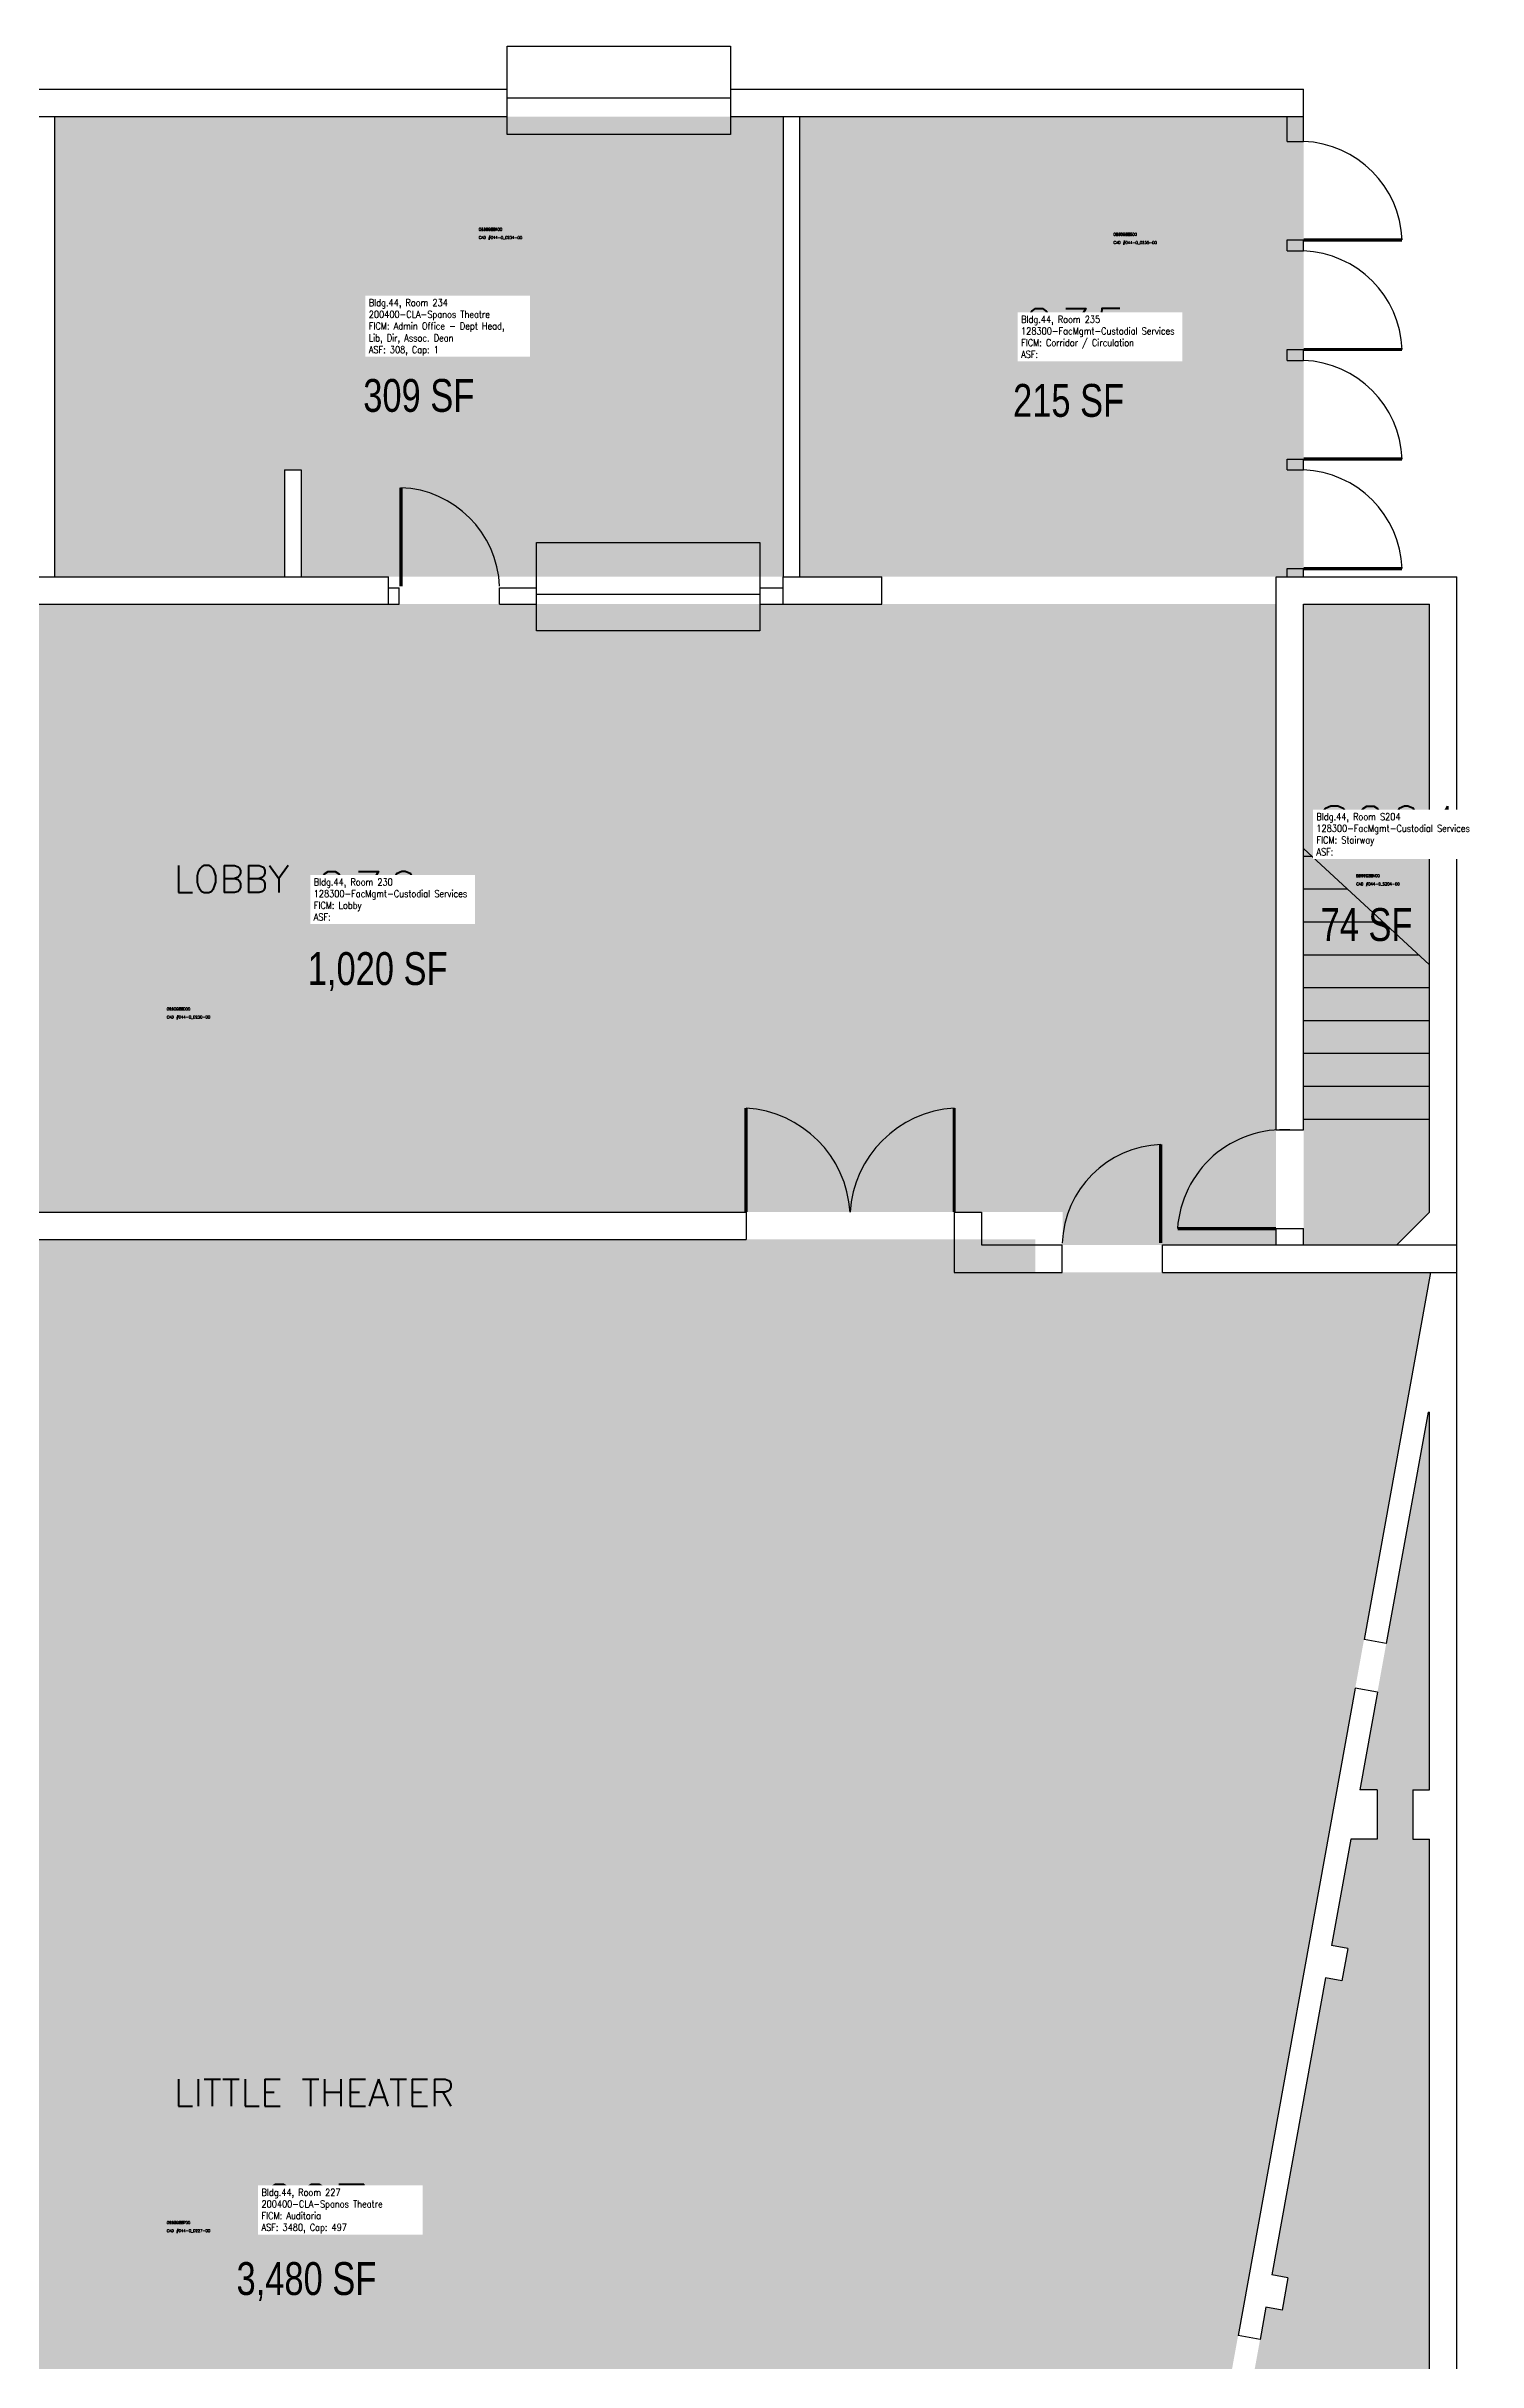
# Model space of a CAD drawing. Header units: inches. Extents: x 0 to 2697, y 0 to 3468.
# Drawn here: x 2016 to 2539, y 2622 to 3468 of the extents above; entities that cross this region are included whole.
import ezdxf
from ezdxf.enums import TextEntityAlignment as Align

# ---------------------------------------------------------------- set-up
doc = ezdxf.new("R2010")
doc.units = ezdxf.units.IN
doc.header["$LTSCALE"] = 10
doc.header["$MEASUREMENT"] = 0
for name, color, linetype in [('A-DOOR', 2, 'CONTINUOUS'), ('A-FLOR', 3, 'CONTINUOUS'), ('A-GLAZ', 1, 'CONTINUOUS'), ('A-GLAZ-SILL', 2, 'CONTINUOUS'), ('A-IDEN-CNUM', 7, 'CONTINUOUS'), ('A-IDEN-RNUM', 7, 'CONTINUOUS'), ('A-IDEN-SNUM', 4, 'CONTINUOUS'), ('A-IDEN-TEXT', 4, 'CONTINUOUS'), ('A-IDEN-VNUM', 4, 'CONTINUOUS'), ('A-WALL', 5, 'CONTINUOUS'), ('AREA-TEXT', 3, 'CONTINUOUS'), ('Rooms-Category-Color', 7, 'CONTINUOUS'), ('Rooms-College-Color', 7, 'CONTINUOUS'), ('Rooms-Department-Color', 7, 'CONTINUOUS'), ('Rooms-Division-Color', 7, 'CONTINUOUS'), ('Rooms-Information', 7, 'CONTINUOUS')]:
    doc.layers.add(name, color=color, linetype=linetype)
doc.styles.add('AREA', font='arial.ttf', dxfattribs={"width": 0.75, "height": 24})
doc.styles.add('ROOMFNUMBER', font='SIMPLEX', dxfattribs={"height": 0.83})
doc.styles.add('ROOMSNUMBER', font='txt.shx', dxfattribs={"height": 0.08333})
doc.styles.add('ROOMVNUMBER', font='simplex.shx', dxfattribs={"width": 0.85})

msp = doc.modelspace()

# ---------------------------------------------------------------- hatches: boundary and pattern name
at = {"layer": 'Rooms-Category-Color', "true_color": 0xfa9ba3}
msp.add_hatch(color=241, dxfattribs=at).paths.add_polyline_path([(2019.16, 3442.04), (2019.16, 3274), (2103.16, 3274), (2103.16, 3313), (2109.16, 3313), (2109.16, 3274), (2285.11, 3274), (2285.11, 3442.04)])
at = {"layer": 'Rooms-Category-Color', "true_color": 0xadadad}
for points in [[(2291.11, 3442.04), (2291.11, 3274), (2321.11, 3274), (2465.11, 3274), (2475.11, 3274), (2475.11, 3442.04)], [(2377.15, 3042), (2387.15, 3042), (2387.15, 3030), (2465.11, 3030), (2465.11, 3264), (1791.16, 3264), (1791.16, 3363), (1725.16, 3363), (1725.16, 3264), (1699.16, 3264), (1699.16, 3204), (1829.16, 3204), (1829.16, 3171.99), (1895.16, 3171.99), (1895.16, 3204), (1901.16, 3204), (1901.16, 3042), (1903.16, 3042)], [(2475.11, 3030), (2509.12, 3030), (2521.12, 3042), (2521.12, 3264), (2475.11, 3264)]]:
    msp.add_hatch(color=253, dxfattribs=at).paths.add_polyline_path(points)
at = {"layer": 'Rooms-Category-Color', "true_color": 0xffe090}
h = msp.add_hatch(color=41, dxfattribs=at)
edge = h.paths.add_edge_path()
edge.add_line((1812.71, 2401.22), (1835.88, 2273.16))
edge.add_arc((2111.11, 1451), 867, 71.4907, 108.5093, ccw=False)
edge.add_line((2386.35, 2273.16), (2409.52, 2401.22))
edge.add_line((2409.52, 2401.22), (2451.23, 2631.8))
edge.add_line((2451.23, 2631.8), (2493.99, 2868.21))
edge.add_line((2493.99, 2868.21), (2521.44, 3020))
edge.add_line((2521.44, 3020), (2377.15, 3020))
edge.add_line((2377.15, 3020), (2377.15, 3032))
edge.add_line((2377.15, 3032), (1903.16, 3032))
edge.add_line((1903.16, 3032), (1903.16, 3020))
edge.add_line((1903.16, 3020), (1700.78, 3020))
edge.add_line((1700.78, 3020), (1725.04, 2885.92))
edge.add_line((1725.04, 2885.92), (1771, 2631.8))
edge.add_line((1771, 2631.8), (1812.71, 2401.22))
msp.add_hatch(color=41, dxfattribs=at).paths.add_polyline_path([(2456.9, 2591), (2456.9, 2573), (2448.86, 2573), (2421.74, 2423.39), (2427.65, 2422.33), (2425.51, 2410.52), (2419.6, 2411.59), (2417.46, 2399.78), (2414.26, 2382.07), (2414.25, 2382.07), (2408.62, 2351), (2416.66, 2351), (2416.66, 2339), (2515.03, 2339), (2515.03, 2351), (2521.12, 2351), (2521.12, 2573), (2515.03, 2573), (2515.03, 2591), (2521.12, 2591), (2521.12, 2813), (2515.03, 2813), (2515.03, 2831), (2521.12, 2831), (2521.12, 2969), (2520.63, 2969), (2505.31, 2884.45), (2502.1, 2866.74), (2495.62, 2831), (2502.03, 2831), (2502.03, 2813), (2492.36, 2813), (2485.33, 2774.21), (2491.23, 2773.14), (2489.09, 2761.33), (2483.19, 2762.4), (2463.53, 2653.97), (2469.44, 2652.9), (2467.3, 2641.09), (2461.39, 2642.16), (2459.25, 2630.35), (2456.04, 2612.64), (2452.12, 2591)])
at = {"layer": 'Rooms-College-Color', "true_color": 0xb2d6e9}
for points in [[(2019.16, 3442.04), (2019.16, 3274), (2103.16, 3274), (2103.16, 3313), (2109.16, 3313), (2109.16, 3274), (2285.11, 3274), (2285.11, 3442.04)], [(2456.9, 2591), (2456.9, 2573), (2448.86, 2573), (2421.74, 2423.39), (2427.65, 2422.33), (2425.51, 2410.52), (2419.6, 2411.59), (2417.46, 2399.78), (2414.26, 2382.07), (2414.25, 2382.07), (2408.62, 2351), (2416.66, 2351), (2416.66, 2339), (2515.03, 2339), (2515.03, 2351), (2521.12, 2351), (2521.12, 2573), (2515.03, 2573), (2515.03, 2591), (2521.12, 2591), (2521.12, 2813), (2515.03, 2813), (2515.03, 2831), (2521.12, 2831), (2521.12, 2969), (2520.63, 2969), (2505.31, 2884.45), (2502.1, 2866.74), (2495.62, 2831), (2502.03, 2831), (2502.03, 2813), (2492.36, 2813), (2485.33, 2774.21), (2491.23, 2773.14), (2489.09, 2761.33), (2483.19, 2762.4), (2463.53, 2653.97), (2469.44, 2652.9), (2467.3, 2641.09), (2461.39, 2642.16), (2459.25, 2630.35), (2456.04, 2612.64), (2452.12, 2591)]]:
    msp.add_hatch(color=254, dxfattribs=at).paths.add_polyline_path(points)
at = {"layer": 'Rooms-College-Color', "true_color": 0xadadad}
for points in [[(2291.11, 3442.04), (2291.11, 3274), (2321.11, 3274), (2465.11, 3274), (2475.11, 3274), (2475.11, 3442.04)], [(2377.15, 3042), (2387.15, 3042), (2387.15, 3030), (2465.11, 3030), (2465.11, 3264), (1791.16, 3264), (1791.16, 3363), (1725.16, 3363), (1725.16, 3264), (1699.16, 3264), (1699.16, 3204), (1829.16, 3204), (1829.16, 3171.99), (1895.16, 3171.99), (1895.16, 3204), (1901.16, 3204), (1901.16, 3042), (1903.16, 3042)], [(2475.11, 3030), (2509.12, 3030), (2521.12, 3042), (2521.12, 3264), (2475.11, 3264)]]:
    msp.add_hatch(color=253, dxfattribs=at).paths.add_polyline_path(points)
at = {"layer": 'Rooms-College-Color', "true_color": 0xb2d6e9}
h = msp.add_hatch(color=254, dxfattribs=at)
edge = h.paths.add_edge_path()
edge.add_line((1812.71, 2401.22), (1835.88, 2273.16))
edge.add_arc((2111.11, 1451), 867, 71.4907, 108.5093, ccw=False)
edge.add_line((2386.35, 2273.16), (2409.52, 2401.22))
edge.add_line((2409.52, 2401.22), (2451.23, 2631.8))
edge.add_line((2451.23, 2631.8), (2493.99, 2868.21))
edge.add_line((2493.99, 2868.21), (2521.44, 3020))
edge.add_line((2521.44, 3020), (2377.15, 3020))
edge.add_line((2377.15, 3020), (2377.15, 3032))
edge.add_line((2377.15, 3032), (1903.16, 3032))
edge.add_line((1903.16, 3032), (1903.16, 3020))
edge.add_line((1903.16, 3020), (1700.78, 3020))
edge.add_line((1700.78, 3020), (1725.04, 2885.92))
edge.add_line((1725.04, 2885.92), (1771, 2631.8))
edge.add_line((1771, 2631.8), (1812.71, 2401.22))
at = {"layer": 'Rooms-Department-Color', "true_color": 0xb2d6e9}
for points in [[(2019.16, 3442.04), (2019.16, 3274), (2103.16, 3274), (2103.16, 3313), (2109.16, 3313), (2109.16, 3274), (2285.11, 3274), (2285.11, 3442.04)], [(2456.9, 2591), (2456.9, 2573), (2448.86, 2573), (2421.74, 2423.39), (2427.65, 2422.33), (2425.51, 2410.52), (2419.6, 2411.59), (2417.46, 2399.78), (2414.26, 2382.07), (2414.25, 2382.07), (2408.62, 2351), (2416.66, 2351), (2416.66, 2339), (2515.03, 2339), (2515.03, 2351), (2521.12, 2351), (2521.12, 2573), (2515.03, 2573), (2515.03, 2591), (2521.12, 2591), (2521.12, 2813), (2515.03, 2813), (2515.03, 2831), (2521.12, 2831), (2521.12, 2969), (2520.63, 2969), (2505.31, 2884.45), (2502.1, 2866.74), (2495.62, 2831), (2502.03, 2831), (2502.03, 2813), (2492.36, 2813), (2485.33, 2774.21), (2491.23, 2773.14), (2489.09, 2761.33), (2483.19, 2762.4), (2463.53, 2653.97), (2469.44, 2652.9), (2467.3, 2641.09), (2461.39, 2642.16), (2459.25, 2630.35), (2456.04, 2612.64), (2452.12, 2591)]]:
    msp.add_hatch(color=254, dxfattribs=at).paths.add_polyline_path(points)
at = {"layer": 'Rooms-Department-Color', "true_color": 0xacacac}
for points in [[(2291.11, 3442.04), (2291.11, 3274), (2321.11, 3274), (2465.11, 3274), (2475.11, 3274), (2475.11, 3442.04)], [(2377.15, 3042), (2387.15, 3042), (2387.15, 3030), (2465.11, 3030), (2465.11, 3264), (1791.16, 3264), (1791.16, 3363), (1725.16, 3363), (1725.16, 3264), (1699.16, 3264), (1699.16, 3204), (1829.16, 3204), (1829.16, 3171.99), (1895.16, 3171.99), (1895.16, 3204), (1901.16, 3204), (1901.16, 3042), (1903.16, 3042)], [(2475.11, 3030), (2509.12, 3030), (2521.12, 3042), (2521.12, 3264), (2475.11, 3264)]]:
    msp.add_hatch(color=253, dxfattribs=at).paths.add_polyline_path(points)
at = {"layer": 'Rooms-Department-Color', "true_color": 0xb2d6e9}
h = msp.add_hatch(color=254, dxfattribs=at)
edge = h.paths.add_edge_path()
edge.add_line((1812.71, 2401.22), (1835.88, 2273.16))
edge.add_arc((2111.11, 1451), 867, 71.4907, 108.5093, ccw=False)
edge.add_line((2386.35, 2273.16), (2409.52, 2401.22))
edge.add_line((2409.52, 2401.22), (2451.23, 2631.8))
edge.add_line((2451.23, 2631.8), (2493.99, 2868.21))
edge.add_line((2493.99, 2868.21), (2521.44, 3020))
edge.add_line((2521.44, 3020), (2377.15, 3020))
edge.add_line((2377.15, 3020), (2377.15, 3032))
edge.add_line((2377.15, 3032), (1903.16, 3032))
edge.add_line((1903.16, 3032), (1903.16, 3020))
edge.add_line((1903.16, 3020), (1700.78, 3020))
edge.add_line((1700.78, 3020), (1725.04, 2885.92))
edge.add_line((1725.04, 2885.92), (1771, 2631.8))
edge.add_line((1771, 2631.8), (1812.71, 2401.22))
at = {"layer": 'Rooms-Division-Color', "true_color": 0xb2d6e9}
for points in [[(2019.16, 3442.04), (2019.16, 3274), (2103.16, 3274), (2103.16, 3313), (2109.16, 3313), (2109.16, 3274), (2285.11, 3274), (2285.11, 3442.04)], [(2456.9, 2591), (2456.9, 2573), (2448.86, 2573), (2421.74, 2423.39), (2427.65, 2422.33), (2425.51, 2410.52), (2419.6, 2411.59), (2417.46, 2399.78), (2414.26, 2382.07), (2414.25, 2382.07), (2408.62, 2351), (2416.66, 2351), (2416.66, 2339), (2515.03, 2339), (2515.03, 2351), (2521.12, 2351), (2521.12, 2573), (2515.03, 2573), (2515.03, 2591), (2521.12, 2591), (2521.12, 2813), (2515.03, 2813), (2515.03, 2831), (2521.12, 2831), (2521.12, 2969), (2520.63, 2969), (2505.31, 2884.45), (2502.1, 2866.74), (2495.62, 2831), (2502.03, 2831), (2502.03, 2813), (2492.36, 2813), (2485.33, 2774.21), (2491.23, 2773.14), (2489.09, 2761.33), (2483.19, 2762.4), (2463.53, 2653.97), (2469.44, 2652.9), (2467.3, 2641.09), (2461.39, 2642.16), (2459.25, 2630.35), (2456.04, 2612.64), (2452.12, 2591)]]:
    msp.add_hatch(color=254, dxfattribs=at).paths.add_polyline_path(points)
at = {"layer": 'Rooms-Division-Color', "true_color": 0xadadad}
for points in [[(2291.11, 3442.04), (2291.11, 3274), (2321.11, 3274), (2465.11, 3274), (2475.11, 3274), (2475.11, 3442.04)], [(2377.15, 3042), (2387.15, 3042), (2387.15, 3030), (2465.11, 3030), (2465.11, 3264), (1791.16, 3264), (1791.16, 3363), (1725.16, 3363), (1725.16, 3264), (1699.16, 3264), (1699.16, 3204), (1829.16, 3204), (1829.16, 3171.99), (1895.16, 3171.99), (1895.16, 3204), (1901.16, 3204), (1901.16, 3042), (1903.16, 3042)], [(2475.11, 3030), (2509.12, 3030), (2521.12, 3042), (2521.12, 3264), (2475.11, 3264)]]:
    msp.add_hatch(color=253, dxfattribs=at).paths.add_polyline_path(points)
at = {"layer": 'Rooms-Division-Color', "true_color": 0xb2d6e9}
h = msp.add_hatch(color=254, dxfattribs=at)
edge = h.paths.add_edge_path()
edge.add_line((1812.71, 2401.22), (1835.88, 2273.16))
edge.add_arc((2111.11, 1451), 867, 71.4907, 108.5093, ccw=False)
edge.add_line((2386.35, 2273.16), (2409.52, 2401.22))
edge.add_line((2409.52, 2401.22), (2451.23, 2631.8))
edge.add_line((2451.23, 2631.8), (2493.99, 2868.21))
edge.add_line((2493.99, 2868.21), (2521.44, 3020))
edge.add_line((2521.44, 3020), (2377.15, 3020))
edge.add_line((2377.15, 3020), (2377.15, 3032))
edge.add_line((2377.15, 3032), (1903.16, 3032))
edge.add_line((1903.16, 3032), (1903.16, 3020))
edge.add_line((1903.16, 3020), (1700.78, 3020))
edge.add_line((1700.78, 3020), (1725.04, 2885.92))
edge.add_line((1725.04, 2885.92), (1771, 2631.8))
edge.add_line((1771, 2631.8), (1812.71, 2401.22))

# ---------------------------------------------------------------- linework, layer by layer
at = {"layer": 'A-DOOR', "const_width": 1.2}
for points in [[(2475.11, 3396.98), (2511.11, 3396.98)], [(2475.11, 3356.99), (2511.11, 3356.99)], [(2475.11, 3316.99), (2511.11, 3316.99)], [(2145.62, 3270.53), (2145.62, 3306.53)], [(2475.11, 3277), (2511.11, 3277)], [(2271.59, 3042), (2271.59, 3080)], [(2347.57, 3042), (2347.57, 3080)], [(2423, 3030.69), (2423, 3066.69)], [(2465.11, 3036), (2429.11, 3036)]]:
    msp.add_lwpolyline(points, dxfattribs=at)
at = {"layer": 'A-DOOR'}
for centre, radius, start, end in [((2473.61, 3395.48), 37.53, 2.29061, 87.70939), ((2473.61, 3355.49), 37.53, 2.29061, 87.70939), ((2473.61, 3315.49), 37.53, 2.29061, 87.70939), ((2144.12, 3269.03), 37.53, 2.29061, 87.70939), ((2473.61, 3275.5), 37.53, 2.29061, 87.70939), ((2269.08, 3039.5), 40.58, 3.53175, 86.45016), ((2350.09, 3039.5), 40.58, 93.54984, 176.46826), ((2467.61, 3033.5), 38.58, 86.28485, 176.28485), ((2424.5, 3029.19), 37.53, 92.29061, 177.70939)]:
    msp.add_arc(centre, radius, start, end, dxfattribs=at)
at = {"layer": 'A-FLOR'}
for p, q in [((2521.12, 3132.29), (2475.11, 3174.83)), ((2475.11, 3171.99), (2478.18, 3171.99)), ((2475.11, 3159.99), (2491.16, 3159.99)), ((2475.11, 3147.99), (2504.13, 3147.99)), ((2475.11, 3135.99), (2517.11, 3135.99)), ((2475.11, 3123.99), (2521.12, 3123.99)), ((2475.11, 3111.99), (2521.12, 3111.99)), ((2475.11, 3099.99), (2521.12, 3099.99)), ((2475.11, 3087.99), (2521.12, 3087.99)), ((2475.11, 3075.99), (2521.12, 3075.99))]:
    msp.add_line(p, q, dxfattribs=at)
at = {"layer": 'A-GLAZ'}
for p, q in [((2184.37, 3448.86), (2265.91, 3448.86)), ((2195.06, 3267.64), (2276.6, 3267.64))]:
    msp.add_line(p, q, dxfattribs=at)
at = {"layer": 'A-GLAZ-SILL'}
for points in [[(2184.37, 3467.7), (2265.91, 3467.7), (2265.91, 3435.44), (2184.37, 3435.44)], [(2195.06, 3286.48), (2276.6, 3286.48), (2276.6, 3254.22), (2195.06, 3254.22)]]:
    msp.add_lwpolyline(points, close=True, dxfattribs=at)
at = {"layer": 'A-WALL'}
for p, q in [((1635.16, 3452.04), (2184.34, 3452.04)), ((2184.34, 3442.04), (2184.34, 3452.04)), ((2266.09, 3442.04), (2266.09, 3452.04)), ((2266.09, 3452.04), (2475.11, 3452.04)), ((2475.11, 3442.04), (2475.11, 3452.04)), ((1645.16, 3442.04), (2184.34, 3442.04)), ((2019.16, 3442.04), (2019.16, 3274)), ((2266.09, 3442.04), (2475.11, 3442.04)), ((2285.11, 3442.04), (2285.11, 3274)), ((2291.11, 3442.04), (2291.11, 3274)), ((2469.11, 3432.98), (2469.11, 3442.04)), ((2475.11, 3432.98), (2475.11, 3442.04)), ((2469.11, 3432.98), (2475.11, 3432.98)), ((2469.11, 3396.98), (2475.11, 3396.98)), ((2469.11, 3392.99), (2469.11, 3396.98)), ((2469.11, 3392.99), (2475.11, 3392.99)), ((2475.11, 3392.99), (2475.11, 3396.98)), ((2469.11, 3356.99), (2475.11, 3356.99)), ((2469.11, 3352.99), (2469.11, 3356.99)), ((2475.11, 3352.99), (2475.11, 3356.99)), ((2469.11, 3352.99), (2475.11, 3352.99)), ((2469.11, 3316.99), (2475.11, 3316.99)), ((2469.11, 3313), (2469.11, 3316.99)), ((2475.11, 3313), (2475.11, 3316.99)), ((2103.16, 3313), (2103.16, 3274)), ((2103.16, 3313), (2109.16, 3313)), ((2109.16, 3313), (2109.16, 3274)), ((2469.11, 3313), (2475.11, 3313)), ((1791.16, 3274), (2141.11, 3274)), ((2141.11, 3264), (2141.11, 3274)), ((2285.11, 3264), (2285.11, 3274)), ((2285.11, 3274), (2321.11, 3274)), ((2285.11, 3274), (2321.11, 3274)), ((2321.11, 3264), (2321.11, 3274)), ((2465.11, 3274), (2531.11, 3274)), ((2465.11, 3072), (2465.11, 3274)), ((2469.11, 3277), (2475.11, 3277)), ((2469.11, 3274), (2469.11, 3277)), ((2475.11, 3274), (2475.11, 3277)), ((2531.11, 2327.96), (2531.11, 3274)), ((1791.16, 3264), (2141.11, 3264)), ((2141.11, 3270), (2144.97, 3270)), ((2141.11, 3264), (2144.97, 3264)), ((2144.97, 3264), (2144.97, 3270)), ((2181.65, 3264), (2181.65, 3270)), ((2181.65, 3270), (2195.06, 3270)), ((2181.65, 3264), (2195.06, 3264)), ((2276.6, 3270), (2285.11, 3270)), ((2276.6, 3264), (2285.11, 3264)), ((2285.11, 3264), (2321.11, 3264)), ((2285.11, 3264), (2321.11, 3264)), ((2475.11, 3264), (2521.12, 3264)), ((2475.11, 3072), (2475.11, 3264)), ((2521.12, 3042), (2521.12, 3264)), ((2465.11, 3072), (2475.11, 3072)), ((1979.15, 3042), (2271.59, 3042)), ((2271.59, 3042), (2271.59, 3032)), ((2347.59, 3042), (2347.59, 3020)), ((2347.59, 3042), (2357.59, 3042)), ((2357.59, 3042), (2357.59, 3030)), ((2465.11, 3030), (2465.11, 3036)), ((2465.11, 3036), (2475.11, 3036)), ((2475.11, 3030), (2475.11, 3036)), ((2521.12, 3042), (2509.12, 3030)), ((1979.15, 3032), (2271.59, 3032)), ((2357.59, 3030), (2386.97, 3030)), ((2386.97, 3020), (2386.97, 3030)), ((2423.65, 3020), (2423.65, 3030)), ((2423.65, 3030), (2531.11, 3030)), ((2347.59, 3020), (2386.97, 3020)), ((2423.65, 3020), (2531.11, 3020)), ((2521.44, 3020), (2497.19, 2885.92)), ((2520.63, 2969), (2505.31, 2884.45)), ((2520.63, 2969), (2521.12, 2969)), ((2521.12, 2831), (2521.12, 2969)), ((2505.31, 2884.45), (2497.19, 2885.92)), ((2493.99, 2868.21), (2451.23, 2631.8)), ((2502.1, 2866.74), (2493.99, 2868.21)), ((2502.1, 2866.74), (2495.62, 2831)), ((2502.1, 2866.74), (2495.62, 2831)), ((2502.03, 2831), (2495.62, 2831)), ((2502.03, 2831), (2502.03, 2813)), ((2515.03, 2831), (2521.12, 2831)), ((2515.03, 2831), (2515.03, 2813)), ((2492.36, 2813), (2485.33, 2774.21)), ((2492.36, 2813), (2485.33, 2774.21)), ((2502.03, 2813), (2492.36, 2813)), ((2515.03, 2813), (2521.12, 2813)), ((2521.12, 2591), (2521.12, 2813)), ((2491.23, 2773.14), (2485.33, 2774.21)), ((2491.23, 2773.14), (2489.09, 2761.33)), ((2483.19, 2762.4), (2463.53, 2653.97)), ((2489.09, 2761.33), (2483.19, 2762.4)), ((2469.44, 2652.9), (2463.53, 2653.97)), ((2469.44, 2652.9), (2467.3, 2641.09)), ((2461.39, 2642.16), (2459.25, 2630.35)), ((2461.39, 2642.16), (2459.25, 2630.35)), ((2467.3, 2641.09), (2461.39, 2642.16)), ((2459.25, 2630.35), (2451.23, 2631.8))]:
    msp.add_line(p, q, dxfattribs=at)

# ---------------------------------------------------------------- texts
at = {"layer": 'A-IDEN-CNUM', "style": 'ROOMSNUMBER'}
for s, p in [('CAD #044-0_0234-00', (2174.02, 3397.37)), ('CAD #044-0_0235-00', (2405.73, 3395.54)), ('CAD #044-0_S204-00', (2494.37, 3161.3)), ('CAD #044-0_0230-00', (2060.12, 3112.72)), ('CAD #044-0_0227-00', (2060.12, 2669.54))]:
    msp.add_text(s, height=1, dxfattribs=at).set_placement(p)
at = {"layer": 'A-IDEN-RNUM', "style": 'ROOMSNUMBER'}
for s, p in [('0234-00', (2174.02, 3400.37)), ('0235-00', (2405.73, 3398.54)), ('S204-00', (2494.37, 3164.3)), ('0230-00', (2060.12, 3115.72)), ('0227-00', (2060.12, 2672.54))]:
    msp.add_text(s, height=1, dxfattribs=at).set_placement(p)
at = {"layer": 'A-IDEN-SNUM', "style": 'ROOMSNUMBER'}
for s, p in [('0440023400', (2174.02, 3400.37)), ('0440023500', (2405.73, 3398.54)), ('0440S20400', (2494.37, 3164.3)), ('0440023000', (2060.12, 3115.72)), ('0440022700', (2060.12, 2672.54))]:
    msp.add_text(s, height=1, dxfattribs=at).set_placement(p)
at = {"layer": 'A-IDEN-TEXT', "style": 'ROOMFNUMBER'}
for s, p in [('LOBBY', (2062.67, 3158.65)), ('LITTLE THEATER', (2062.67, 2715.47))]:
    msp.add_text(s, height=9.96, dxfattribs=at).set_placement(p)
at = {"layer": 'A-IDEN-VNUM', "style": 'ROOMVNUMBER', "width": 0.85}
for s, p in [('234', (2133.88, 3354.81)), ('235', (2372, 3353.9)), ('S204', (2479.8, 3172.27)), ('230', (2113.77, 3148.43)), ('227', (2094.71, 2669.09))]:
    msp.add_text(s, height=18, dxfattribs=at).set_placement(p)
at = {"layer": 'AREA-TEXT', "style": 'AREA', "width": 0.75}
for s, p in [('309 SF', (2152.13, 3340.22)), ('215 SF', (2389.34, 3338.4)), ('74 SF', (2498.11, 3147)), ('1,020 SF', (2137.12, 3130.93)), ('3,480 SF', (2111.11, 2652.58))]:
    msp.add_text(s, height=12, dxfattribs=at).set_placement(p, align=Align.MIDDLE_CENTER)

# ---------------------------------------------------------------- next in the draw order: texts
at = {"layer": 'Rooms-Information', "width": 57.6, "attachment_point": 7, "style": 'ROOMVNUMBER', "bg_fill": 3, "box_fill_scale": 1.5, "bg_fill_color": 256, "bg_fill_true_color": 13158600, "bg_fill_transparency": 0}
for s, insert, char_height in [('Bldg.44, Room 234^M^J200400-CLA-Spanos Theatre^M^JFICM: Admin Office - Dept Head, Lib, Dir, Assoc. Dean^M^JASF: 308, Cap: 1', (2133.88, 3354.81), 2.57143), ('Bldg.44, Room 235^M^J128300-FacMgmt-Custodial Services^M^JFICM: Corridor / Circulation^M^JASF: ', (2372, 3353.9), 2.5714), ('Bldg.44, Room S204^M^J128300-FacMgmt-Custodial Services^M^JFICM: Stairway^M^JASF: ', (2479.8, 3172.27), 2.5714), ('Bldg.44, Room 230^M^J128300-FacMgmt-Custodial Services^M^JFICM: Lobby^M^JASF: ', (2113.77, 3148.43), 2.5714), ('Bldg.44, Room 227^M^J200400-CLA-Spanos Theatre^M^JFICM: Auditoria^M^JASF: 3480, Cap: 497', (2094.71, 2669.09), 2.5714)]:
    msp.add_mtext(s, dxfattribs=dict(at, insert=insert, char_height=char_height))

doc.saveas('drawing.dxf')
